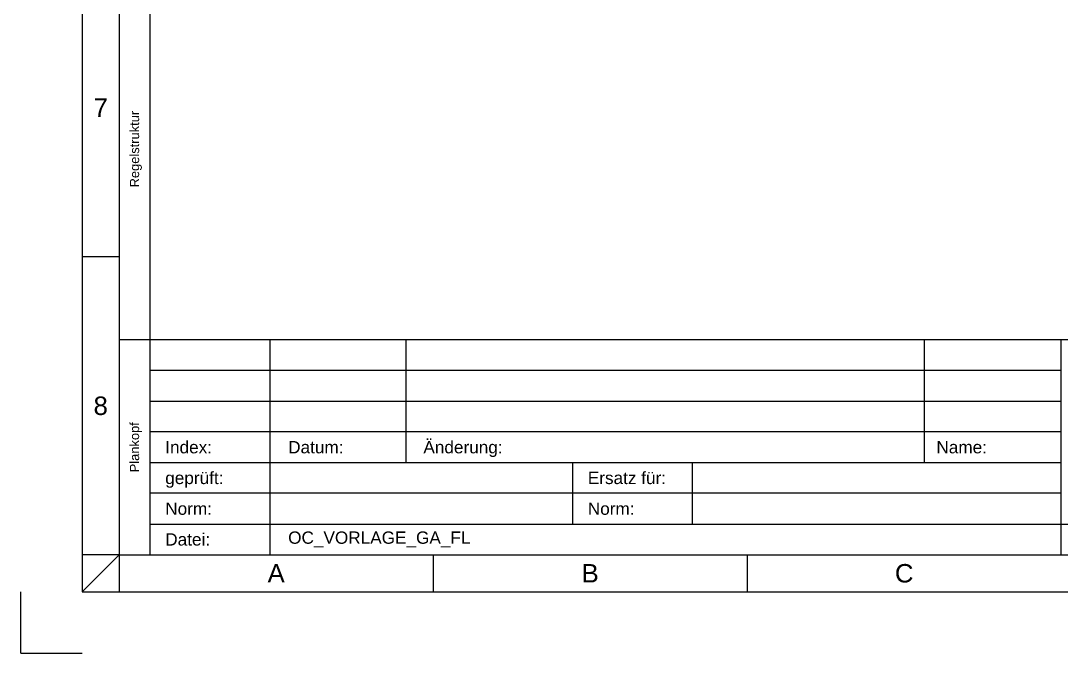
# Model space of a CAD drawing. Header units: millimetres. Extents: x 0 to 594, y 0 to 420.
# Drawn here: x 0 to 169.3, y 0 to 102.9 of the extents above; entities that cross this region are included whole.
import ezdxf
from ezdxf.enums import TextEntityAlignment as Align

# ---------------------------------------------------------------- set-up
doc = ezdxf.new("R2010")
doc.units = ezdxf.units.MM
doc.header["$LTSCALE"] = 100
doc.styles.add('Arial', font='arial.ttf')
doc.styles.get("Standard").update_dxf_attribs({"font": 'arial.ttf'})

# ---------------------------------------------------------------- blocks, each defined once
blk = doc.blocks.new('OC_RSH_Plankopf_quer_V21')
for p, q in [((-573, 19), (-322.55, 18.99)), ((-573, 19), (-573, 14)), ((-553.5, 19), (-553.5, -16)), ((-424.73, 14), (-424.73, 19)), ((-573, 9), (-573, 4)), ((-424.73, 4), (-424.73, 9)), ((-573, -1), (-573, -6)), ((-484.75, -1), (-484.75, -6)), ((-424.73, -6), (-424.73, -1)), ((-484.75, -6), (-484.75, -11)), ((-573, -11), (-573, -16)), ((-424.73, -16), (-424.73, -11)), ((-424.73, -11), (-322.55, -11))]:
    blk.add_line(p, q)
for points in [[(-531.36, 19), (-531.36, -1)], [(-447.03, 19), (-447.03, -1)], [(-504.25, -1), (-504.25, -11)]]:
    blk.add_lwpolyline(points)
for points in [[(-573, 9), (-424.73, 9), (-424.73, 14), (-573, 14)], [(-573, -1), (-424.73, -1), (-424.73, 4), (-573, 4)], [(-573, -11), (-424.73, -11), (-424.73, -6), (-573, -6)]]:
    blk.add_lwpolyline(points, close=True)
at = {"style": 'Arial'}
for s, p in [('Index:', (-570.5, 1.5)), ('Datum:', (-550.5, 1.5)), ('Änderung:', (-528.5, 1.5)), ('Name:', (-445.03, 1.5)), ('geprüft:', (-570.5, -3.5)), ('Ersatz für:', (-501.75, -3.5)), ('Norm:', (-570.5, -8.5)), ('Norm:', (-501.75, -8.5)), ('Datei:', (-570.5, -13.5))]:
    blk.add_text(s, height=2, dxfattribs=at).set_placement(p, align=Align.MIDDLE_LEFT)
at = {"insert": (-550.5, -13.5), "char_height": 2, "attachment_point": 4, "style": 'Arial'}
blk.add_mtext('OC_VORLAGE_GA_FL', dxfattribs=at)
at = {"style": 'Arial'}
for tag, height, p in [('INDEX3', 2, (-570.5, 16.5)), ('DATUM3', 2, (-550.5, 16.5)), ('AENDERUNG3', 2, (-528.5, 16.5)), ('NAME3', 2, (-445.03, 16.5)), ('ASP', 2, (-92.18, 16.54)), ('INDEX2', 2, (-570.5, 11.5)), ('DATUM2', 2, (-550.5, 11.5)), ('AENDERUNG2', 2, (-528.5, 11.5)), ('NAME2', 2, (-445.03, 11.5)), ('AN1', 2.2, (-422.23, 11.5)), ('AG1', 2.2, (-320.05, 11.49)), ('PR1', 2.2, (-217.87, 11.5)), ('KOSTENGRUPPE', 2, (-92.18, 11.53)), ('GEWERK', 2, (-41.29, 11.53)), ('INDEX1', 2, (-570.5, 6.5)), ('DATUM1', 2, (-550.5, 6.5)), ('AENDERUNG1', 2, (-528.5, 6.5)), ('NAME1', 2, (-445.03, 6.5)), ('AN2', 2.2, (-422.23, 6.5)), ('AG2', 2.2, (-320.05, 6.49)), ('PR2', 2.2, (-217.87, 6.5)), ('ANLAGE', 2, (-92.18, 6.52)), ('AN3', 2.2, (-422.23, 1.5)), ('AG3', 2.2, (-320.05, 1.49)), ('PR3', 2.2, (-217.87, 1.5)), ('ORTSKENNZEICHEN', 2, (-92.18, 1.52)), ('GEPRUEFT', 2, (-550.79, -3.5)), ('ERSATZFUER', 2, (-482.04, -3.5)), ('AN4', 2.2, (-422.23, -3.5)), ('AG4', 2.2, (-320.05, -3.51)), ('PR4', 2.2, (-217.87, -3.5)), ('SSK', 2, (-92.18, -3.49)), ('NORM', 2, (-550.79, -8.5)), ('NORM', 2, (-482.04, -8.5)), ('AN5', 2.2, (-422.23, -8.5)), ('AG5', 2.2, (-320.05, -8.51)), ('PR5', 2.2, (-217.87, -8.5)), ('LPH', 2, (-92.18, -8.5)), ('ERSTELLER', 2, (-402.02, -13.5)), ('ERSTELLDATUM', 2, (-299.84, -13.5)), ('BEMERKUNG', 2, (-197.65, -13.5)), ('ZEICHNUNGSNUMMER', 2, (-92.18, -13.51))]:
    blk.add_attdef(tag, text='', height=height, dxfattribs=at).set_placement(p, align=Align.MIDDLE_LEFT)
at = {"style": 'Arial', "flags": 1}
for tag, p in [('FREITEXT_01', (-13.79, 17)), ('FREITEXT_02', (-13.79, 11.45)), ('FREITEXT_03', (-13.79, 2.72)), ('FREITEXT_04', (-13.79, -1.97)), ('FREITEXT_05', (-13.79, -6.66)), ('BMK_NUMMERIERUNG', (-13.79, -11.67))]:
    blk.add_attdef(tag, text='', height=2, dxfattribs=at).set_placement(p, align=Align.MIDDLE_LEFT)
blk = doc.blocks.new('RSH_Blattrahmen_DIN_A2_V3')
for p, q in [((16, 64.5), (10, 64.5)), ((16, 16), (10, 10)), ((16, 16), (10, 16)), ((16, 16), (16, 10)), ((67.09, 16), (67.09, 10)), ((118.18, 16), (118.18, 10))]:
    blk.add_line(p, q)
for points in [[(10, 10), (584, 10), (584, 410), (10, 410)], [(16, 16), (578, 16), (578, 404), (16, 404)]]:
    blk.add_lwpolyline(points, close=True)
for s, p in [('7', (13, 88.75)), ('8', (13, 40.25)), ('A', (41.55, 13)), ('B', (92.64, 13)), ('C', (143.73, 13))]:
    blk.add_text(s, height=3).set_placement(p, align=Align.MIDDLE_CENTER)
blk = doc.blocks.new('OC_VORLAGE_DIN_A2_BLATTRAHMEN_V1')
blk.add_line((21, 51), (16, 51))
for points in [[(21, 404), (21, 16)], [(0, 0), (0, 10)], [(0, 0), (10, 0)]]:
    blk.add_lwpolyline(points)
blk.add_blockref('RSH_Blattrahmen_DIN_A2_V3', (0, 0))
for s, p in [('Regelstruktur', (18.5, 82)), ('Plankopf', (18.5, 33.5))]:
    blk.add_text(s, height=1.5, rotation=90).set_placement(p, align=Align.MIDDLE_CENTER)
blk.add_attdef('', (578, 16), '', height=4)
blk = doc.blocks.new('OC_VORLAGE_DIN_BLATTRAHMEN_A2_V4')
blk.add_blockref('OC_VORLAGE_DIN_A2_BLATTRAHMEN_V1', (0, 0))

msp = doc.modelspace()

# ---------------------------------------------------------------- block references
for name, p in [('OC_VORLAGE_DIN_BLATTRAHMEN_A2_V4', (0, 0)), ('OC_RSH_Plankopf_quer_V21', (594, 32.01))]:
    msp.add_blockref(name, p)

doc.saveas('drawing.dxf')
